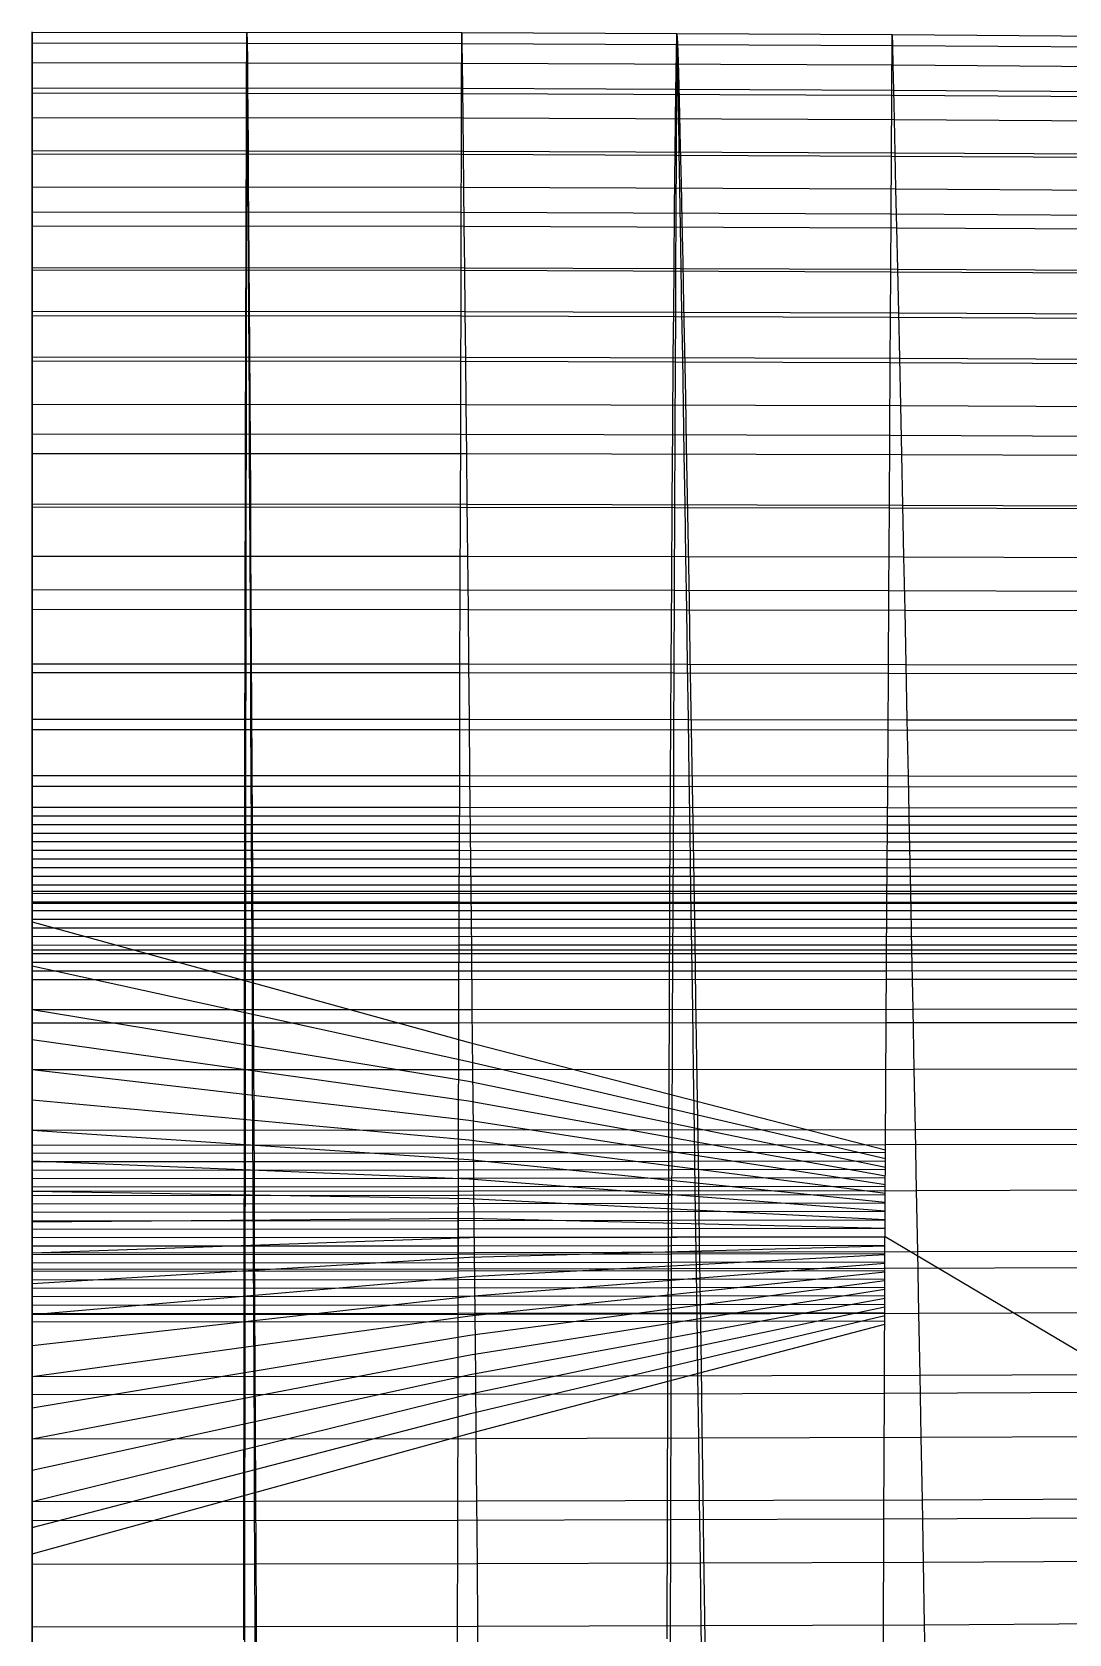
# Model space of a CAD drawing. Extents: x -530 to 530, y -2 to 255.
# Drawn here: x 0 to 61.5, y 160.3 to 255.3 of the extents above; entities that cross this region are included whole.
import ezdxf

# ---------------------------------------------------------------- set-up
doc = ezdxf.new("R2010")
doc.units = 0
doc.header["$MEASUREMENT"] = 0
doc.layers.add('default', color=7, linetype='Continuous')

msp = doc.modelspace()

# ---------------------------------------------------------------- linework, layer by layer
at = {"layer": 'default', "color": 5, "linetype": 'Continuous'}
for p, q in [((-0.01, 255.299, 2.069), (0.01, 255.299, 2.069)), ((0.01, 255.299, 2.069), (-0.01, 255.299, 2.069)), ((0.01, 255.299, 2.069), (-0.01, 255.299, 2.069)), ((-0.01, 254.656, 1.929), (0.01, 254.656, 1.929)), ((0.01, 254.656, 1.929), (-0.01, 254.656, 1.929)), ((0.01, 255.299, 2.069), (0.01, 254.656, 1.929)), ((0.01, 255.299, 2.069), (25.482, 255.267, 2.046)), ((0.01, 255.299, 2.069), (25.482, 255.267, 2.046)), ((0.01, 254.656, 1.929), (0.01, 253.489, 1.674)), ((0.01, 254.656, 1.929), (25.489, 254.624, 1.905)), ((25.482, 255.267, 2.046), (25.489, 254.624, 1.905)), ((25.482, 255.267, 2.046), (50.986, 255.152, 1.956)), ((25.482, 255.267, 2.046), (50.986, 255.152, 1.956)), ((25.489, 254.624, 1.905), (25.502, 253.458, 1.65)), ((25.489, 254.624, 1.905), (51.001, 254.51, 1.817)), ((50.986, 255.152, 1.956), (51.001, 254.51, 1.817)), ((50.986, 255.152, 1.956), (76.343, 254.973, 4.381)), ((50.986, 255.152, 1.956), (76.343, 254.973, 4.381)), ((51.001, 254.51, 1.817), (51.028, 253.347, 1.563)), ((51.001, 254.51, 1.817), (76.364, 254.334, 4.243)), ((-0.01, 253.489, 1.674), (0.01, 253.489, 1.674)), ((0.01, 253.489, 1.674), (-0.01, 253.489, 1.674)), ((0.01, 253.489, 1.674), (0.01, 251.993, 1.349)), ((0.01, 253.489, 1.674), (25.502, 253.458, 1.65)), ((25.502, 253.458, 1.65), (25.519, 251.963, 1.327)), ((25.502, 253.458, 1.65), (51.028, 253.347, 1.563)), ((51.028, 253.347, 1.563), (51.062, 251.855, 1.241)), ((51.028, 253.347, 1.563), (76.403, 253.175, 3.991)), ((-0.01, 251.993, 1.349), (0.01, 251.993, 1.349)), ((0.01, 251.993, 1.349), (-0.01, 251.993, 1.349)), ((0.01, 251.993, 1.349), (0.01, 250.241, 0.972)), ((0.01, 251.993, 1.349), (25.519, 251.963, 1.327)), ((25.519, 251.963, 1.327), (25.538, 250.213, 0.95)), ((25.519, 251.963, 1.327), (51.062, 251.855, 1.241)), ((51.062, 251.855, 1.241), (51.102, 250.109, 0.866)), ((51.062, 251.855, 1.241), (76.453, 251.688, 3.671)), ((-0.01, 250.241, 0.972), (0.01, 250.241, 0.972)), ((0.01, 250.241, 0.972), (-0.01, 250.241, 0.972)), ((0.01, 250.241, 0.972), (0.01, 248.273, 0.55)), ((0.01, 250.241, 0.972), (25.538, 250.213, 0.95)), ((25.538, 250.213, 0.95), (25.56, 248.246, 0.529)), ((25.538, 250.213, 0.95), (51.102, 250.109, 0.866)), ((51.102, 250.109, 0.866), (51.146, 248.146, 0.447)), ((51.102, 250.109, 0.866), (76.511, 249.948, 3.299)), ((-0.01, 248.273, 0.55), (0.01, 248.273, 0.55)), ((0.01, 248.273, 0.55), (-0.01, 248.273, 0.55)), ((0.01, 248.273, 0.55), (0.01, 246.123, 0.096)), ((0.01, 248.273, 0.55), (25.56, 248.246, 0.529)), ((25.56, 248.246, 0.529), (25.583, 246.098, 0.075)), ((25.56, 248.246, 0.529), (51.146, 248.146, 0.447)), ((51.146, 248.146, 0.447), (51.194, 246.003, -0.004)), ((51.146, 248.146, 0.447), (76.576, 247.993, 2.884)), ((-0.01, 246.123, 0.096), (0.01, 246.123, 0.096)), ((0.01, 246.123, 0.096), (-0.01, 246.123, 0.096)), ((0.01, 246.123, 0.096), (0.01, 243.808, -0.389)), ((0.01, 246.123, 0.096), (25.583, 246.098, 0.075)), ((25.583, 246.098, 0.075), (25.608, 243.784, -0.409)), ((25.583, 246.098, 0.075), (51.194, 246.003, -0.004)), ((51.194, 246.003, -0.004), (51.245, 243.694, -0.486)), ((51.194, 246.003, -0.004), (76.646, 245.857, 2.436)), ((-0.01, 243.808, -0.389), (0.01, 243.808, -0.389)), ((0.01, 243.808, -0.389), (-0.01, 243.808, -0.389)), ((0.01, 243.808, -0.389), (0.01, 241.349, -0.9)), ((0.01, 243.808, -0.389), (25.608, 243.784, -0.409)), ((25.608, 243.784, -0.409), (25.635, 241.328, -0.919)), ((25.608, 243.784, -0.409), (51.245, 243.694, -0.486)), ((51.245, 243.694, -0.486), (51.3, 241.243, -0.993)), ((51.245, 243.694, -0.486), (76.721, 243.557, 1.958)), ((-0.01, 241.349, -0.9), (0.01, 241.349, -0.9)), ((0.01, 241.349, -0.9), (-0.01, 241.349, -0.9)), ((0.01, 241.349, -0.9), (0.01, 238.758, -1.431)), ((0.01, 241.349, -0.9), (25.635, 241.328, -0.919)), ((25.635, 241.328, -0.919), (25.663, 238.738, -1.449)), ((25.635, 241.328, -0.919), (51.3, 241.243, -0.993)), ((51.3, 241.243, -0.993), (51.356, 238.659, -1.521)), ((51.3, 241.243, -0.993), (76.8, 241.114, 1.454)), ((-0.01, 238.758, -1.431), (0.01, 238.758, -1.431)), ((0.01, 238.758, -1.431), (-0.01, 238.758, -1.431)), ((0.01, 238.758, -1.431), (0.01, 236.052, -1.982)), ((0.01, 238.758, -1.431), (25.663, 238.738, -1.449)), ((25.663, 238.738, -1.449), (25.691, 236.034, -2)), ((25.663, 238.738, -1.449), (51.356, 238.659, -1.521)), ((51.356, 238.659, -1.521), (51.415, 235.961, -2.068)), ((51.356, 238.659, -1.521), (76.883, 238.54, 0.931)), ((-0.01, 236.052, -1.982), (0.01, 236.052, -1.982)), ((0.01, 236.052, -1.982), (-0.01, 236.052, -1.982)), ((0.01, 236.052, -1.982), (0.01, 233.236, -2.546)), ((0.01, 236.052, -1.982), (25.691, 236.034, -2)), ((25.691, 236.034, -2), (25.721, 233.22, -2.563)), ((25.691, 236.034, -2), (51.415, 235.961, -2.068)), ((51.415, 235.961, -2.068), (51.476, 233.153, -2.629)), ((51.415, 235.961, -2.068), (76.969, 235.851, 0.388)), ((-0.01, 233.236, -2.546), (0.01, 233.236, -2.546)), ((0.01, 233.236, -2.546), (-0.01, 233.236, -2.546)), ((0.01, 233.236, -2.546), (0.01, 230.323, -3.126)), ((0.01, 233.236, -2.546), (25.721, 233.22, -2.563)), ((25.721, 233.22, -2.563), (25.752, 230.309, -3.141)), ((25.721, 233.22, -2.563), (51.476, 233.153, -2.629)), ((51.476, 233.153, -2.629), (51.538, 230.249, -3.205)), ((51.476, 233.153, -2.629), (77.057, 233.054, -0.169)), ((-0.01, 230.323, -3.126), (0.01, 230.323, -3.126)), ((0.01, 230.323, -3.126), (-0.01, 230.323, -3.126)), ((0.01, 230.323, -3.126), (0.01, 227.321, -3.716)), ((0.01, 230.323, -3.126), (25.752, 230.309, -3.141)), ((25.752, 230.309, -3.141), (25.783, 227.309, -3.73)), ((25.752, 230.309, -3.141), (51.538, 230.249, -3.205)), ((51.538, 230.249, -3.205), (51.601, 227.255, -3.79)), ((51.538, 230.249, -3.205), (77.148, 230.159, -0.74)), ((-0.01, 227.321, -3.716), (0.01, 227.321, -3.716)), ((0.01, 227.321, -3.716), (-0.01, 227.321, -3.716)), ((0.01, 227.321, -3.716), (0.01, 224.237, -4.313)), ((0.01, 227.321, -3.716), (25.783, 227.309, -3.73)), ((25.783, 227.309, -3.73), (25.814, 224.227, -4.327)), ((25.783, 227.309, -3.73), (51.601, 227.255, -3.79)), ((51.601, 227.255, -3.79), (51.666, 224.18, -4.384)), ((51.601, 227.255, -3.79), (77.241, 227.177, -1.321)), ((-0.01, 224.237, -4.313), (0.01, 224.237, -4.313)), ((0.01, 224.237, -4.313), (-0.01, 224.237, -4.313)), ((0.01, 224.237, -4.313), (0.01, 221.079, -4.921)), ((0.01, 224.237, -4.313), (25.814, 224.227, -4.327)), ((25.814, 224.227, -4.327), (25.847, 221.071, -4.933)), ((25.814, 224.227, -4.327), (51.666, 224.18, -4.384)), ((51.666, 224.18, -4.384), (51.732, 221.031, -4.987)), ((51.666, 224.18, -4.384), (77.335, 224.113, -1.91)), ((-0.01, 221.079, -4.921), (0.01, 221.079, -4.921)), ((0.01, 221.079, -4.921), (-0.01, 221.079, -4.921)), ((0.01, 221.079, -4.921), (0.01, 217.852, -5.531)), ((0.01, 221.079, -4.921), (25.847, 221.071, -4.933)), ((25.847, 221.071, -4.933), (25.879, 217.846, -5.543)), ((25.847, 221.071, -4.933), (51.732, 221.031, -4.987)), ((51.732, 221.031, -4.987), (51.799, 217.814, -5.593)), ((51.732, 221.031, -4.987), (77.431, 220.975, -2.508)), ((-0.01, 217.852, -5.531), (0.01, 217.852, -5.531)), ((0.01, 217.852, -5.531), (-0.01, 217.852, -5.531)), ((0.01, 217.852, -5.531), (0.01, 214.561, -6.149)), ((0.01, 217.852, -5.531), (25.879, 217.846, -5.543)), ((25.879, 217.846, -5.543), (25.912, 214.558, -6.159)), ((25.879, 217.846, -5.543), (51.799, 217.814, -5.593)), ((51.799, 217.814, -5.593), (51.866, 214.532, -6.207)), ((51.799, 217.814, -5.593), (77.528, 217.769, -3.11)), ((-0.01, 214.561, -6.149), (0.01, 214.561, -6.149)), ((0.01, 214.561, -6.149), (-0.01, 214.561, -6.149)), ((0.01, 214.561, -6.149), (0.01, 211.216, -6.769)), ((0.01, 214.561, -6.149), (25.912, 214.558, -6.159)), ((25.912, 214.558, -6.159), (25.945, 211.216, -6.779)), ((25.912, 214.558, -6.159), (51.866, 214.532, -6.207)), ((51.866, 214.532, -6.207), (51.934, 211.198, -6.823)), ((51.866, 214.532, -6.207), (77.627, 214.5, -3.719)), ((-0.01, 211.216, -6.769), (0.01, 211.216, -6.769)), ((0.01, 211.216, -6.769), (-0.01, 211.216, -6.769)), ((0.01, 211.216, -6.769), (0.01, 207.816, -7.389)), ((0.01, 211.216, -6.769), (25.945, 211.216, -6.779)), ((25.945, 211.216, -6.779), (25.979, 207.818, -7.398)), ((25.945, 211.216, -6.779), (51.934, 211.198, -6.823)), ((51.934, 211.198, -6.823), (52.003, 207.807, -7.439)), ((51.934, 211.198, -6.823), (77.726, 211.177, -4.33)), ((-0.01, 207.816, -7.389), (0.01, 207.816, -7.389)), ((0.01, 207.816, -7.389), (-0.01, 207.816, -7.389)), ((0.01, 207.816, -7.389), (25.979, 207.818, -7.398)), ((0.01, 207.816, -7.389), (0.01, 204.369, -8.012)), ((25.979, 207.818, -7.398), (26.013, 204.374, -8.02)), ((25.979, 207.818, -7.398), (52.003, 207.807, -7.439)), ((52.003, 207.807, -7.439), (52.072, 204.37, -8.058)), ((52.003, 207.807, -7.439), (77.826, 207.798, -4.941)), ((-0.01, 204.369, -8.012), (0.01, 204.369, -8.012)), ((0.01, 204.369, -8.012), (-0.01, 204.369, -8.012)), ((0.01, 204.369, -8.012), (26.013, 204.374, -8.02)), ((0.01, 204.369, -8.012), (0.01, 200.882, -8.638)), ((26.013, 204.374, -8.02), (26.046, 200.889, -8.645)), ((26.013, 204.374, -8.02), (52.072, 204.37, -8.058)), ((52.072, 204.37, -8.058), (77.927, 204.374, -5.555)), ((52.072, 204.37, -8.058), (52.141, 200.893, -8.679)), ((-0.01, 200.882, -8.638), (0.01, 200.882, -8.638)), ((0.01, 200.882, -8.638), (-0.01, 200.882, -8.638)), ((0.01, 200.882, -8.638), (26.046, 200.889, -8.645)), ((0.01, 200.882, -8.638), (0.01, 197.354, -9.258)), ((26.046, 200.889, -8.645), (52.141, 200.893, -8.679)), ((26.046, 200.889, -8.645), (26.08, 197.363, -9.264)), ((52.141, 200.893, -8.679), (78.028, 200.909, -6.171)), ((52.141, 200.893, -8.679), (52.21, 197.375, -9.296)), ((-0.01, 197.354, -9.258), (0.01, 197.354, -9.258)), ((0.01, 197.354, -9.258), (-0.01, 197.354, -9.258)), ((0.01, 197.354, -9.258), (26.08, 197.363, -9.264)), ((0.01, 197.354, -9.258), (0.01, 193.79, -9.879)), ((26.08, 197.363, -9.264), (52.21, 197.375, -9.296)), ((26.08, 197.363, -9.264), (26.114, 193.802, -9.883)), ((52.21, 197.375, -9.296), (78.129, 197.404, -6.783)), ((52.21, 197.375, -9.296), (52.279, 193.822, -9.912)), ((-0.01, 193.79, -9.879), (0.01, 193.79, -9.879)), ((0.01, 193.79, -9.879), (-0.01, 193.79, -9.879)), ((0.01, 193.79, -9.879), (26.114, 193.802, -9.883)), ((0.01, 193.79, -9.879), (0.01, 190.198, -10.496)), ((26.114, 193.802, -9.883), (52.279, 193.822, -9.912)), ((26.114, 193.802, -9.883), (26.148, 190.212, -10.5)), ((52.279, 193.822, -9.912), (78.23, 193.863, -7.394)), ((52.279, 193.822, -9.912), (52.349, 190.24, -10.525)), ((-0.01, 190.198, -10.496), (0.01, 190.198, -10.496)), ((0.01, 190.198, -10.496), (-0.01, 190.198, -10.496)), ((0.01, 190.198, -10.496), (26.148, 190.212, -10.5)), ((0.01, 190.198, -10.496), (0.01, 186.578, -11.112)), ((26.148, 190.212, -10.5), (52.349, 190.24, -10.525)), ((26.148, 190.212, -10.5), (26.182, 186.594, -11.114)), ((52.349, 190.24, -10.525), (78.331, 190.294, -8.003)), ((52.349, 190.24, -10.525), (52.418, 186.63, -11.136)), ((-0.01, 186.578, -11.112), (0.01, 186.578, -11.112)), ((0.01, 186.578, -11.112), (-0.01, 186.578, -11.112)), ((0.01, 186.578, -11.112), (26.182, 186.594, -11.114)), ((0.01, 186.578, -11.112), (0.01, 182.934, -11.722)), ((26.182, 186.594, -11.114), (52.418, 186.63, -11.136)), ((26.182, 186.594, -11.114), (26.216, 182.954, -11.724)), ((52.418, 186.63, -11.136), (78.432, 186.698, -8.609)), ((52.418, 186.63, -11.136), (52.487, 182.998, -11.742)), ((-0.01, 182.934, -11.722), (0.01, 182.934, -11.722)), ((0.01, 182.934, -11.722), (-0.01, 182.934, -11.722)), ((0.01, 182.934, -11.722), (26.216, 182.954, -11.724)), ((0.01, 182.934, -11.722), (0.01, 179.271, -12.327)), ((26.216, 182.954, -11.724), (52.487, 182.998, -11.742)), ((26.216, 182.954, -11.724), (26.249, 179.293, -12.328)), ((52.487, 182.998, -11.742), (78.533, 183.078, -9.21)), ((52.487, 182.998, -11.742), (52.556, 179.345, -12.343)), ((-0.01, 179.271, -12.327), (0.01, 179.271, -12.327)), ((0.01, 179.271, -12.327), (-0.01, 179.271, -12.327)), ((0.01, 179.271, -12.327), (26.249, 179.293, -12.328)), ((0.01, 179.271, -12.327), (0.01, 175.589, -12.927)), ((26.249, 179.293, -12.328), (52.556, 179.345, -12.343)), ((26.249, 179.293, -12.328), (26.283, 175.614, -12.927)), ((52.556, 179.345, -12.343), (78.634, 179.438, -9.806)), ((52.556, 179.345, -12.343), (52.625, 175.674, -12.939)), ((52.625, 175.674, -12.939), (78.734, 175.781, -10.397)), ((-0.01, 175.589, -12.927), (0.01, 175.589, -12.927)), ((0.01, 175.589, -12.927), (-0.01, 175.589, -12.927)), ((0.01, 175.589, -12.927), (26.283, 175.614, -12.927)), ((0.01, 175.589, -12.927), (0.01, 171.895, -13.519)), ((26.283, 175.614, -12.927), (52.625, 175.674, -12.939)), ((26.283, 175.614, -12.927), (26.316, 171.923, -13.518)), ((52.625, 175.674, -12.939), (52.693, 171.991, -13.527)), ((-0.01, 171.895, -13.519), (0.01, 171.895, -13.519)), ((0.01, 171.895, -13.519), (-0.01, 171.895, -13.519)), ((0.01, 171.895, -13.519), (26.316, 171.923, -13.518)), ((0.01, 171.895, -13.519), (0.01, 168.188, -14.106)), ((26.316, 171.923, -13.518), (52.693, 171.991, -13.527)), ((26.316, 171.923, -13.518), (26.349, 168.218, -14.104)), ((52.693, 171.991, -13.527), (78.833, 172.11, -10.981)), ((52.693, 171.991, -13.527), (52.76, 168.295, -14.11)), ((-0.01, 168.188, -14.106), (0.01, 168.188, -14.106)), ((0.01, 168.188, -14.106), (-0.01, 168.188, -14.106)), ((0.01, 168.188, -14.106), (26.349, 168.218, -14.104)), ((0.01, 168.188, -14.106), (0.01, 164.476, -14.683)), ((26.349, 168.218, -14.104), (52.76, 168.295, -14.11)), ((26.349, 168.218, -14.104), (26.382, 164.509, -14.68)), ((52.76, 168.295, -14.11), (78.932, 168.427, -11.559)), ((52.76, 168.295, -14.11), (52.827, 164.593, -14.683)), ((-0.01, 164.476, -14.683), (0.01, 164.476, -14.683)), ((0.01, 164.476, -14.683), (-0.01, 164.476, -14.683)), ((0.01, 164.476, -14.683), (26.382, 164.509, -14.68)), ((0.01, 164.476, -14.683), (0.01, 160.757, -15.253)), ((26.382, 164.509, -14.68), (52.827, 164.593, -14.683)), ((26.382, 164.509, -14.68), (26.415, 160.792, -15.248)), ((52.827, 164.593, -14.683), (79.029, 164.739, -12.128)), ((52.827, 164.593, -14.683), (52.894, 160.884, -15.249)), ((-0.01, 160.757, -15.253), (0.01, 160.757, -15.253)), ((0.01, 160.757, -15.253), (-0.01, 160.757, -15.253)), ((0.01, 160.757, -15.253), (26.415, 160.792, -15.248)), ((0.01, 160.757, -15.253), (0.01, 157.034, -15.814)), ((26.415, 160.792, -15.248), (52.894, 160.884, -15.249)), ((26.415, 160.792, -15.248), (26.447, 157.072, -15.809)), ((52.894, 160.884, -15.249), (79.126, 161.044, -12.688)), ((52.894, 160.884, -15.249), (52.96, 157.173, -15.807))]:
    msp.add_line(p, q, dxfattribs=at)
at = {"layer": 'default', "color": 3, "linetype": 'Continuous'}
for p, q in [((0.01, 251.688, 2.63), (0.01, 255.299, 2.069)), ((25.471, 251.658, 2.605), (25.482, 255.267, 2.046)), ((50.965, 251.551, 2.514), (50.986, 255.152, 1.956)), ((-0.01, 251.688, 2.63), (0.01, 251.688, 2.63)), ((0.01, 251.688, 2.63), (-0.01, 251.688, 2.63)), ((0.01, 248.076, 3.19), (0.01, 251.688, 2.63)), ((0.01, 251.688, 2.63), (25.471, 251.658, 2.605)), ((25.461, 248.05, 3.165), (25.471, 251.658, 2.605)), ((25.471, 251.658, 2.605), (50.965, 251.551, 2.514)), ((50.944, 247.95, 3.072), (50.965, 251.551, 2.514)), ((50.965, 251.551, 2.514), (76.312, 251.384, 4.936)), ((-0.01, 248.076, 3.19), (0.01, 248.076, 3.19)), ((0.01, 248.076, 3.19), (-0.01, 248.076, 3.19)), ((0.01, 244.636, 3.724), (0.01, 248.076, 3.19)), ((0.01, 248.076, 3.19), (25.461, 248.05, 3.165)), ((25.451, 244.612, 3.698), (25.461, 248.05, 3.165)), ((25.461, 248.05, 3.165), (50.944, 247.95, 3.072)), ((50.924, 244.519, 3.603), (50.944, 247.95, 3.072)), ((50.944, 247.95, 3.072), (76.281, 247.796, 5.49)), ((-0.01, 244.636, 3.724), (0.01, 244.636, 3.724)), ((0.01, 244.636, 3.724), (-0.01, 244.636, 3.724)), ((0.01, 241.196, 4.257), (0.01, 244.636, 3.724)), ((0.01, 244.636, 3.724), (25.451, 244.612, 3.698)), ((25.441, 241.174, 4.231), (25.451, 244.612, 3.698)), ((25.451, 244.612, 3.698), (50.924, 244.519, 3.603)), ((50.904, 241.089, 4.134), (50.924, 244.519, 3.603)), ((50.924, 244.519, 3.603), (76.252, 244.377, 6.018)), ((-0.01, 241.196, 4.257), (0.01, 241.196, 4.257)), ((0.01, 241.196, 4.257), (-0.01, 241.196, 4.257)), ((0.01, 238.498, 4.677), (0.01, 241.196, 4.257)), ((0.01, 241.196, 4.257), (25.441, 241.174, 4.231)), ((25.433, 238.477, 4.65), (25.441, 241.174, 4.231)), ((25.441, 241.174, 4.231), (50.904, 241.089, 4.134)), ((50.888, 238.398, 4.552), (50.904, 241.089, 4.134)), ((50.904, 241.089, 4.134), (76.222, 240.959, 6.546)), ((-0.01, 238.498, 4.677), (0.01, 238.498, 4.677)), ((0.01, 238.498, 4.677), (-0.01, 238.498, 4.677)), ((0.01, 235.799, 5.097), (0.01, 238.498, 4.677)), ((0.01, 238.498, 4.677), (25.433, 238.477, 4.65)), ((25.426, 235.781, 5.07), (25.433, 238.477, 4.65)), ((25.433, 238.477, 4.65), (50.888, 238.398, 4.552)), ((50.873, 235.707, 4.97), (50.888, 238.398, 4.552)), ((50.888, 238.398, 4.552), (76.199, 238.277, 6.962)), ((-0.01, 235.799, 5.097), (0.01, 235.799, 5.097)), ((0.01, 235.799, 5.097), (-0.01, 235.799, 5.097)), ((0.01, 231.477, 5.767), (0.01, 235.799, 5.097)), ((0.01, 235.799, 5.097), (25.426, 235.781, 5.07)), ((25.413, 231.461, 5.739), (25.426, 235.781, 5.07)), ((25.426, 235.781, 5.07), (50.873, 235.707, 4.97)), ((50.847, 231.397, 5.637), (50.873, 235.707, 4.97)), ((50.873, 235.707, 4.97), (76.176, 235.595, 7.377)), ((-0.01, 231.477, 5.767), (0.01, 231.477, 5.767)), ((0.01, 231.477, 5.767), (-0.01, 231.477, 5.767)), ((0.01, 227.155, 6.438), (0.01, 231.477, 5.767)), ((0.01, 231.477, 5.767), (25.413, 231.461, 5.739)), ((25.401, 227.142, 6.409), (25.413, 231.461, 5.739)), ((25.413, 231.461, 5.739), (50.847, 231.397, 5.637)), ((50.822, 227.087, 6.304), (50.847, 231.397, 5.637)), ((50.847, 231.397, 5.637), (76.139, 231.3, 8.04)), ((-0.01, 227.155, 6.438), (0.01, 227.155, 6.438)), ((0.01, 227.155, 6.438), (-0.01, 227.155, 6.438)), ((0.01, 222.243, 7.2), (0.01, 227.155, 6.438)), ((0.01, 227.155, 6.438), (25.401, 227.142, 6.409)), ((25.387, 222.234, 7.17), (25.401, 227.142, 6.409)), ((25.401, 227.142, 6.409), (50.822, 227.087, 6.304)), ((50.794, 222.188, 7.062), (50.822, 227.087, 6.304)), ((50.822, 227.087, 6.304), (76.102, 227.005, 8.704)), ((-0.01, 222.243, 7.2), (0.01, 222.243, 7.2)), ((0.01, 222.243, 7.2), (-0.01, 222.243, 7.2)), ((0.01, 217.331, 7.962), (0.01, 222.243, 7.2)), ((0.01, 222.243, 7.2), (25.387, 222.234, 7.17)), ((25.372, 217.325, 7.931), (25.387, 222.234, 7.17)), ((25.387, 222.234, 7.17), (50.794, 222.188, 7.062)), ((50.765, 217.29, 7.821), (50.794, 222.188, 7.062)), ((50.794, 222.188, 7.062), (76.06, 222.124, 9.458)), ((-0.01, 217.331, 7.962), (0.01, 217.331, 7.962)), ((0.01, 217.331, 7.962), (-0.01, 217.331, 7.962)), ((0.01, 213.962, 8.485), (0.01, 217.331, 7.962)), ((0.01, 217.331, 7.962), (25.372, 217.325, 7.931)), ((25.363, 213.959, 8.454), (25.372, 217.325, 7.931)), ((25.372, 217.325, 7.931), (50.765, 217.29, 7.821)), ((50.745, 213.931, 8.342), (50.765, 217.29, 7.821)), ((50.765, 217.29, 7.821), (76.018, 217.243, 10.212)), ((-0.01, 213.962, 8.485), (0.01, 213.962, 8.485)), ((0.01, 213.962, 8.485), (-0.01, 213.962, 8.485)), ((0.01, 210.593, 9.008), (0.01, 213.962, 8.485)), ((0.01, 213.962, 8.485), (25.363, 213.959, 8.454)), ((25.353, 210.592, 8.977), (25.363, 213.959, 8.454)), ((25.363, 213.959, 8.454), (50.745, 213.931, 8.342)), ((50.726, 210.572, 8.863), (50.745, 213.931, 8.342)), ((50.745, 213.931, 8.342), (75.989, 213.895, 10.73)), ((-0.01, 210.593, 9.008), (0.01, 210.593, 9.008)), ((0.01, 210.593, 9.008), (-0.01, 210.593, 9.008)), ((0.01, 203.662, 10.116), (0.01, 210.593, 9.008)), ((0.01, 210.593, 9.008), (25.353, 210.592, 8.977)), ((25.332, 203.666, 10.083), (25.353, 210.592, 8.977)), ((25.353, 210.592, 8.977), (50.726, 210.572, 8.863)), ((50.683, 203.66, 9.966), (50.726, 210.572, 8.863)), ((50.726, 210.572, 8.863), (75.96, 210.548, 11.248)), ((-0.01, 203.662, 10.116), (0.01, 203.662, 10.116)), ((0.01, 203.662, 10.116), (-0.01, 203.662, 10.116)), ((0.01, 203.662, 10.116), (25.332, 203.666, 10.083)), ((0.01, 196.557, 11.222), (0.01, 203.662, 10.116)), ((25.311, 196.566, 11.188), (25.332, 203.666, 10.083)), ((25.332, 203.666, 10.083), (50.683, 203.66, 9.966)), ((50.641, 196.575, 11.066), (50.683, 203.66, 9.966)), ((50.683, 203.66, 9.966), (75.897, 203.66, 12.344)), ((50.641, 196.575, 11.066), (75.836, 196.599, 13.438)), ((-0.01, 196.557, 11.222), (0.01, 196.557, 11.222)), ((0.01, 196.557, 11.222), (-0.01, 196.557, 11.222)), ((0.01, 196.557, 11.222), (25.311, 196.566, 11.188)), ((0.01, 189.314, 12.315), (0.01, 196.557, 11.222)), ((25.292, 189.328, 12.279), (25.311, 196.566, 11.188)), ((25.311, 196.566, 11.188), (50.641, 196.575, 11.066)), ((50.601, 189.352, 12.153), (50.641, 196.575, 11.066)), ((-0.01, 189.314, 12.315), (0.01, 189.314, 12.315)), ((0.01, 189.314, 12.315), (-0.01, 189.314, 12.315)), ((0.01, 189.314, 12.315), (25.292, 189.328, 12.279)), ((0.01, 181.964, 13.387), (0.01, 189.314, 12.315)), ((25.273, 181.983, 13.35), (25.292, 189.328, 12.279)), ((25.292, 189.328, 12.279), (50.601, 189.352, 12.153)), ((50.564, 182.023, 13.221), (50.601, 189.352, 12.153)), ((50.601, 189.352, 12.153), (75.777, 189.402, 14.519)), ((-0.01, 181.964, 13.387), (0.01, 181.964, 13.387)), ((0.01, 181.964, 13.387), (-0.01, 181.964, 13.387)), ((0.01, 181.964, 13.387), (25.273, 181.983, 13.35)), ((0.01, 174.535, 14.436), (0.01, 181.964, 13.387)), ((25.255, 174.558, 14.398), (25.273, 181.983, 13.35)), ((25.273, 181.983, 13.35), (50.564, 182.023, 13.221)), ((50.528, 174.615, 14.265), (50.564, 182.023, 13.221)), ((50.564, 182.023, 13.221), (75.722, 182.098, 15.58)), ((-0.01, 174.535, 14.436), (0.01, 174.535, 14.436)), ((0.01, 174.535, 14.436), (-0.01, 174.535, 14.436)), ((0.01, 174.535, 14.436), (25.255, 174.558, 14.398)), ((0.01, 167.052, 15.452), (0.01, 174.535, 14.436)), ((25.239, 167.081, 15.413), (25.255, 174.558, 14.398)), ((25.255, 174.558, 14.398), (50.528, 174.615, 14.265)), ((50.496, 167.153, 15.277), (50.528, 174.615, 14.265)), ((50.528, 174.615, 14.265), (75.67, 174.715, 16.619)), ((25.239, 167.081, 15.413), (50.496, 167.153, 15.277)), ((50.467, 159.663, 16.248), (50.496, 167.153, 15.277)), ((50.496, 167.153, 15.277), (75.622, 167.279, 17.625)), ((-0.01, 167.052, 15.452), (0.01, 167.052, 15.452)), ((0.01, 167.052, 15.452), (-0.01, 167.052, 15.452)), ((0.01, 167.052, 15.452), (25.239, 167.081, 15.413)), ((0.01, 159.541, 16.427), (0.01, 167.052, 15.452)), ((25.225, 159.575, 16.387), (25.239, 167.081, 15.413))]:
    msp.add_line(p, q, dxfattribs=at)
at = {"layer": 'default', "color": 4, "linetype": 'Continuous'}
for p, q in [((12.722, 251.823, 3.584), (12.746, 255.283, 2.057)), ((12.746, 255.283, 2.057), (12.757, 254.726, 1.525)), ((12.757, 254.726, 1.525), (12.768, 253.617, 1.004)), ((38.162, 251.754, 3.525), (38.234, 255.209, 2.001)), ((38.234, 255.209, 2.001), (38.267, 254.653, 1.469)), ((38.267, 254.653, 1.469), (38.302, 253.546, 0.948)), ((12.768, 253.617, 1.004), (12.781, 252.17, 0.451)), ((38.302, 253.546, 0.948), (38.34, 252.102, 0.396)), ((12.71, 248.276, 4.547), (12.722, 251.823, 3.584)), ((12.781, 252.17, 0.451), (12.795, 250.464, -0.139)), ((38.123, 248.212, 4.487), (38.162, 251.754, 3.525)), ((38.34, 252.102, 0.396), (38.382, 250.398, -0.193)), ((12.795, 250.464, -0.139), (12.809, 248.536, -0.759)), ((38.382, 250.398, -0.193), (38.427, 248.473, -0.812)), ((12.699, 244.882, 5.373), (12.71, 248.276, 4.547)), ((12.809, 248.536, -0.759), (12.825, 246.424, -1.402)), ((38.091, 244.823, 5.311), (38.123, 248.212, 4.487)), ((38.427, 248.473, -0.812), (38.473, 246.365, -1.454)), ((12.825, 246.424, -1.402), (12.841, 244.143, -2.062)), ((38.473, 246.365, -1.454), (38.521, 244.087, -2.112)), ((12.689, 241.483, 6.16), (12.699, 244.882, 5.373)), ((12.841, 244.143, -2.062), (12.857, 241.717, -2.746)), ((38.061, 241.429, 6.097), (38.091, 244.823, 5.311)), ((38.521, 244.087, -2.112), (38.572, 241.665, -2.795)), ((12.682, 238.812, 6.752), (12.689, 241.483, 6.16)), ((12.857, 241.717, -2.746), (12.874, 239.156, -3.438)), ((38.039, 238.762, 6.688), (38.061, 241.429, 6.097)), ((38.572, 241.665, -2.795), (38.623, 239.108, -3.486)), ((12.675, 236.14, 7.338), (12.682, 238.812, 6.752)), ((12.874, 239.156, -3.438), (12.892, 236.48, -4.153)), ((38.018, 236.094, 7.272), (38.039, 238.762, 6.688)), ((38.623, 239.108, -3.486), (38.677, 236.436, -4.199)), ((12.892, 236.48, -4.153), (12.909, 233.69, -4.868)), ((12.664, 231.855, 8.244), (12.675, 236.14, 7.338)), ((37.985, 231.815, 8.177), (38.018, 236.094, 7.272)), ((38.677, 236.436, -4.199), (38.73, 233.65, -4.912)), ((12.909, 233.69, -4.868), (12.928, 230.804, -5.603)), ((38.73, 233.65, -4.912), (38.785, 230.769, -5.645)), ((12.654, 227.566, 9.117), (12.664, 231.855, 8.244)), ((37.955, 227.532, 9.048), (37.985, 231.815, 8.177)), ((12.928, 230.804, -5.603), (12.946, 227.824, -6.336)), ((38.785, 230.769, -5.645), (38.841, 227.793, -6.377)), ((12.643, 222.689, 10.092), (12.654, 227.566, 9.117)), ((12.946, 227.824, -6.336), (12.963, 224.754, -7.024)), ((37.921, 222.662, 10.021), (37.955, 227.532, 9.048)), ((38.841, 227.793, -6.377), (38.894, 224.727, -7.063)), ((12.963, 224.754, -7.024), (12.982, 221.609, -7.73)), ((38.894, 224.727, -7.063), (38.95, 221.588, -7.767)), ((12.633, 217.805, 11.021), (12.643, 222.689, 10.092)), ((37.89, 217.785, 10.948), (37.921, 222.662, 10.021)), ((12.982, 221.609, -7.73), (12.999, 218.394, -8.429)), ((38.95, 221.588, -7.767), (39.003, 218.377, -8.464)), ((12.626, 214.451, 11.627), (12.633, 217.805, 11.021)), ((12.999, 218.394, -8.429), (13.018, 215.117, -9.143)), ((37.87, 214.435, 11.553), (37.89, 217.785, 10.948)), ((39.003, 218.377, -8.464), (39.06, 215.105, -9.177)), ((13.018, 215.117, -9.143), (13.037, 211.784, -9.86)), ((39.06, 215.105, -9.177), (39.116, 211.777, -9.892)), ((12.617, 211.106, 12.23), (12.626, 214.451, 11.627)), ((37.848, 211.095, 12.154), (37.87, 214.435, 11.553)), ((13.037, 211.784, -9.86), (13.054, 208.393, -10.567)), ((39.116, 211.777, -9.892), (39.172, 208.391, -10.597)), ((12.612, 204.192, 13.447), (12.617, 211.106, 12.23)), ((37.818, 204.19, 13.369), (37.848, 211.095, 12.154)), ((0.01, 209.345, 9.208), (25.349, 209.345, 9.176)), ((50.718, 209.327, 9.061), (75.949, 209.307, 11.445)), ((0.01, 208.834, 9.289), (25.348, 208.834, 9.257)), ((0.01, 208.324, 9.369), (25.346, 208.324, 9.337)), ((13.054, 208.393, -10.567), (13.073, 204.96, -11.284)), ((39.172, 208.391, -10.597), (39.228, 204.963, -11.313)), ((50.712, 208.309, 9.222), (75.939, 208.292, 11.605)), ((50.715, 208.818, 9.142), (75.944, 208.8, 11.525)), ((0.01, 207.813, 9.45), (25.345, 207.814, 9.418)), ((0.01, 207.303, 9.531), (25.343, 207.304, 9.498)), ((50.706, 207.29, 9.383), (75.93, 207.277, 11.764)), ((50.709, 207.799, 9.302), (75.935, 207.785, 11.684)), ((0.01, 206.792, 9.611), (25.342, 206.793, 9.579)), ((0.01, 206.281, 9.692), (25.34, 206.283, 9.659)), ((50.699, 206.272, 9.543), (75.921, 206.263, 11.924)), ((50.702, 206.781, 9.463), (75.926, 206.77, 11.844)), ((0.01, 205.771, 9.773), (25.339, 205.773, 9.74)), ((0.01, 205.26, 9.853), (25.337, 205.263, 9.82)), ((50.693, 205.254, 9.704), (75.912, 205.248, 12.083)), ((50.696, 205.763, 9.623), (75.917, 205.755, 12.004)), ((0.01, 204.75, 9.934), (25.335, 204.752, 9.901)), ((0.01, 204.239, 10.015), (25.334, 204.242, 9.982)), ((12.601, 197.085, 14.622), (12.612, 204.192, 13.447)), ((13.073, 204.96, -11.284), (13.093, 201.481, -11.994)), ((37.783, 197.094, 14.542), (37.818, 204.19, 13.369)), ((39.228, 204.963, -11.313), (39.286, 201.489, -12.02)), ((50.687, 204.235, 9.864), (75.903, 204.233, 12.243)), ((50.69, 204.744, 9.784), (75.908, 204.74, 12.163)), ((0.01, 203.729, 10.095), (25.332, 203.732, 10.062)), ((50.684, 203.726, 9.944), (75.899, 203.725, 12.323)), ((0.01, 203.218, 10.176), (25.331, 203.222, 10.143)), ((0.01, 202.707, 10.256), (25.329, 202.711, 10.223)), ((0.01, 202.543, -8.34), (25.862, 195.422, -3.313)), ((50.678, 202.708, 10.105), (75.89, 202.711, 12.482)), ((50.681, 203.217, 10.025), (75.894, 203.218, 12.403)), ((0.01, 202.197, 10.337), (25.328, 202.201, 10.304)), ((0.01, 201.686, 10.418), (25.326, 201.691, 10.384)), ((13.093, 201.481, -11.994), (13.11, 197.954, -12.667)), ((39.286, 201.489, -12.02), (39.34, 197.967, -12.691)), ((50.672, 201.689, 10.266), (75.881, 201.696, 12.642)), ((50.675, 202.199, 10.185), (75.885, 202.203, 12.562)), ((0.01, 201.176, 10.498), (25.325, 201.181, 10.465)), ((0.01, 200.665, 10.579), (25.323, 200.67, 10.546)), ((50.665, 200.671, 10.426), (75.871, 200.681, 12.802)), ((50.669, 201.18, 10.346), (75.876, 201.188, 12.722)), ((0.01, 200.154, 10.66), (25.322, 200.16, 10.626)), ((0.01, 199.948, -8.799), (25.868, 194.263, -3.398)), ((0.01, 199.644, 10.74), (25.32, 199.65, 10.707)), ((50.659, 199.653, 10.587), (75.862, 199.666, 12.961)), ((50.662, 200.162, 10.506), (75.867, 200.174, 12.882)), ((0.01, 199.133, 10.821), (25.319, 199.14, 10.787)), ((50.656, 199.144, 10.667), (75.858, 199.159, 13.041)), ((13.11, 197.954, -12.667), (13.128, 194.392, -13.329)), ((39.34, 197.967, -12.691), (39.394, 194.411, -13.351)), ((0.01, 197.354, -9.258), (25.875, 193.104, -3.483)), ((12.592, 189.83, 15.731), (12.601, 197.085, 14.622)), ((37.753, 189.849, 15.648), (37.783, 197.094, 14.542)), ((0.01, 195.572, -9.568), (25.881, 191.945, -3.568)), ((0.01, 193.79, -9.879), (25.888, 190.787, -3.653)), ((13.128, 194.392, -13.329), (13.145, 190.802, -13.989)), ((39.394, 194.411, -13.351), (39.448, 190.825, -14.009)), ((0.01, 191.994, -10.188), (25.895, 189.628, -3.738)), ((0.01, 190.198, -10.496), (25.901, 188.469, -3.823)), ((13.145, 190.802, -13.989), (13.163, 187.18, -14.636)), ((39.448, 190.825, -14.009), (39.502, 187.209, -14.654)), ((12.582, 182.467, 16.804), (12.592, 189.83, 15.731)), ((37.725, 182.496, 16.718), (37.753, 189.849, 15.648)), ((0.01, 188.388, -10.804), (25.908, 187.31, -3.908)), ((13.163, 187.18, -14.636), (13.181, 183.537, -15.288)), ((39.502, 187.209, -14.654), (39.556, 183.571, -15.304)), ((0.01, 186.578, -11.112), (25.915, 186.151, -3.993)), ((0.01, 184.756, -11.417), (25.921, 184.992, -4.078)), ((0.01, 182.934, -11.722), (25.928, 183.833, -4.163)), ((13.181, 183.537, -15.288), (13.198, 179.874, -15.935)), ((39.556, 183.571, -15.304), (39.609, 179.913, -15.95)), ((0.01, 181.103, -12.024), (25.935, 182.675, -4.248)), ((12.574, 175.023, 17.854), (12.582, 182.467, 16.804)), ((37.699, 175.062, 17.766), (37.725, 182.496, 16.718)), ((0.01, 179.271, -12.327), (25.941, 181.516, -4.333)), ((0.01, 177.43, -12.627), (25.948, 180.357, -4.418)), ((13.198, 179.874, -15.935), (13.216, 176.188, -16.551)), ((39.609, 179.913, -15.95), (39.662, 176.232, -16.563)), ((0.01, 175.589, -12.927), (25.955, 179.198, -4.503)), ((0.01, 173.742, -13.223), (25.961, 178.039, -4.588)), ((0.01, 171.895, -13.519), (25.968, 176.88, -4.673)), ((0.01, 170.042, -13.813), (25.975, 175.722, -4.758)), ((13.216, 176.188, -16.551), (13.232, 172.487, -17.146)), ((39.662, 176.232, -16.563), (39.712, 172.537, -17.157)), ((12.567, 167.523, 18.871), (12.574, 175.023, 17.854)), ((37.676, 167.573, 18.78), (37.699, 175.062, 17.766)), ((0.01, 168.188, -14.106), (25.981, 174.563, -4.843)), ((0.01, 166.638, -14.347), (25.988, 173.404, -4.928)), ((0.01, 165.087, -14.588), (25.994, 172.245, -5.013)), ((13.232, 172.487, -17.146), (13.249, 168.773, -17.736)), ((39.712, 172.537, -17.157), (39.763, 168.829, -17.745)), ((13.249, 168.773, -17.736), (13.265, 165.053, -18.316)), ((39.763, 168.829, -17.745), (39.813, 165.114, -18.323)), ((12.56, 159.995, 19.847), (12.567, 167.523, 18.871)), ((37.654, 160.055, 19.755), (37.676, 167.573, 18.78)), ((13.265, 165.053, -18.316), (13.282, 161.327, -18.888)), ((39.813, 165.114, -18.323), (39.863, 161.393, -18.893)), ((13.282, 161.327, -18.888), (13.298, 157.598, -19.453)), ((39.863, 161.393, -18.893), (39.912, 157.669, -19.456))]:
    msp.add_line(p, q, dxfattribs=at)
at = {"layer": 'default', "color": 7, "linetype": 'Continuous'}
for p, q in [((12.741, 251.673, 2.618), (12.746, 255.283, 2.057)), ((12.746, 255.283, 2.057), (12.75, 254.64, 1.917)), ((12.75, 254.64, 1.917), (12.756, 253.474, 1.662)), ((38.218, 251.605, 2.56), (38.234, 255.209, 2.001)), ((38.234, 255.209, 2.001), (38.245, 254.567, 1.861)), ((38.245, 254.567, 1.861), (38.265, 253.403, 1.607)), ((12.756, 253.474, 1.662), (12.765, 251.978, 1.338)), ((38.265, 253.403, 1.607), (38.29, 251.909, 1.284)), ((12.736, 248.063, 3.178), (12.741, 251.673, 2.618)), ((12.765, 251.978, 1.338), (12.774, 250.227, 0.961)), ((38.29, 251.909, 1.284), (38.32, 250.161, 0.908)), ((38.203, 248, 3.118), (38.218, 251.605, 2.56)), ((12.774, 250.227, 0.961), (12.785, 248.26, 0.54)), ((38.32, 250.161, 0.908), (38.353, 248.196, 0.488)), ((12.731, 244.624, 3.711), (12.736, 248.063, 3.178)), ((12.785, 248.26, 0.54), (12.797, 246.111, 0.086)), ((38.188, 244.565, 3.65), (38.203, 248, 3.118)), ((38.353, 248.196, 0.488), (38.389, 246.051, 0.036)), ((12.797, 246.111, 0.086), (12.809, 243.796, -0.399)), ((38.389, 246.051, 0.036), (38.427, 243.739, -0.448)), ((12.726, 241.185, 4.244), (12.731, 244.624, 3.711)), ((38.173, 241.131, 4.182), (38.188, 244.565, 3.65)), ((12.809, 243.796, -0.399), (12.823, 241.338, -0.909)), ((38.427, 243.739, -0.448), (38.467, 241.285, -0.956)), ((12.823, 241.338, -0.909), (12.836, 238.748, -1.44)), ((38.467, 241.285, -0.956), (38.509, 238.699, -1.485)), ((12.722, 238.488, 4.664), (12.726, 241.185, 4.244)), ((38.161, 238.438, 4.601), (38.173, 241.131, 4.182)), ((12.718, 235.79, 5.084), (12.722, 238.488, 4.664)), ((12.836, 238.748, -1.44), (12.851, 236.043, -1.991)), ((38.149, 235.744, 5.02), (38.161, 238.438, 4.601)), ((38.509, 238.699, -1.485), (38.553, 235.997, -2.034)), ((12.712, 231.469, 5.753), (12.718, 235.79, 5.084)), ((12.851, 236.043, -1.991), (12.866, 233.228, -2.555)), ((38.13, 231.429, 5.688), (38.149, 235.744, 5.02)), ((38.553, 235.997, -2.034), (38.598, 233.186, -2.596)), ((12.866, 233.228, -2.555), (12.881, 230.316, -3.134)), ((38.598, 233.186, -2.596), (38.645, 230.279, -3.173)), ((12.706, 227.148, 6.423), (12.712, 231.469, 5.753)), ((38.111, 227.114, 6.356), (38.13, 231.429, 5.688)), ((12.881, 230.316, -3.134), (12.896, 227.315, -3.723)), ((38.645, 230.279, -3.173), (38.692, 227.282, -3.76)), ((12.698, 222.238, 7.185), (12.706, 227.148, 6.423)), ((12.896, 227.315, -3.723), (12.912, 224.232, -4.32)), ((38.09, 222.211, 7.116), (38.111, 227.114, 6.356)), ((38.692, 227.282, -3.76), (38.74, 224.203, -4.355)), ((12.912, 224.232, -4.32), (12.928, 221.075, -4.927)), ((38.74, 224.203, -4.355), (38.789, 221.051, -4.96)), ((12.691, 217.328, 7.946), (12.698, 222.238, 7.185)), ((38.069, 217.308, 7.876), (38.09, 222.211, 7.116)), ((12.928, 221.075, -4.927), (12.945, 217.849, -5.537)), ((38.789, 221.051, -4.96), (38.839, 217.83, -5.568)), ((12.945, 217.849, -5.537), (12.961, 214.559, -6.154)), ((38.839, 217.83, -5.568), (38.889, 214.545, -6.183)), ((12.687, 213.96, 8.469), (12.691, 217.328, 7.946)), ((38.054, 213.945, 8.398), (38.069, 217.308, 7.876)), ((12.682, 210.593, 8.993), (12.687, 213.96, 8.469)), ((12.961, 214.559, -6.154), (12.978, 211.216, -6.774)), ((38.039, 210.582, 8.92), (38.054, 213.945, 8.398)), ((38.889, 214.545, -6.183), (38.94, 211.207, -6.801)), ((12.978, 211.216, -6.774), (12.995, 207.817, -7.394)), ((38.94, 211.207, -6.801), (38.991, 207.812, -7.419)), ((12.671, 203.664, 10.1), (12.682, 210.593, 8.993)), ((38.007, 203.663, 10.024), (38.039, 210.582, 8.92)), ((12.995, 207.817, -7.394), (13.011, 204.371, -8.016)), ((38.991, 207.812, -7.419), (39.042, 204.372, -8.039)), ((13.011, 204.371, -8.016), (13.028, 200.885, -8.641)), ((39.042, 204.372, -8.039), (39.094, 200.891, -8.662)), ((12.661, 196.561, 11.205), (12.671, 203.664, 10.1)), ((37.976, 196.57, 11.127), (38.007, 203.663, 10.024)), ((13.028, 200.885, -8.641), (13.045, 197.358, -9.261)), ((39.094, 200.891, -8.662), (39.145, 197.369, -9.28)), ((13.045, 197.358, -9.261), (13.062, 193.796, -9.881)), ((39.145, 197.369, -9.28), (39.197, 193.812, -9.897)), ((12.651, 189.321, 12.297), (12.661, 196.561, 11.205)), ((37.946, 189.34, 12.216), (37.976, 196.57, 11.127)), ((13.062, 193.796, -9.881), (13.079, 190.205, -10.498)), ((39.197, 193.812, -9.897), (39.248, 190.226, -10.513)), ((13.079, 190.205, -10.498), (13.096, 186.586, -11.113)), ((39.248, 190.226, -10.513), (39.3, 186.612, -11.125)), ((12.642, 181.973, 13.368), (12.651, 189.321, 12.297)), ((37.918, 182.003, 13.285), (37.946, 189.34, 12.216)), ((13.096, 186.586, -11.113), (13.113, 182.944, -11.723)), ((39.3, 186.612, -11.125), (39.352, 182.976, -11.733)), ((13.113, 182.944, -11.723), (13.13, 179.282, -12.327)), ((39.352, 182.976, -11.733), (39.403, 179.319, -12.335)), ((12.633, 174.547, 14.417), (12.642, 181.973, 13.368)), ((37.892, 174.587, 14.332), (37.918, 182.003, 13.285)), ((13.13, 179.282, -12.327), (13.147, 175.602, -12.927)), ((39.403, 179.319, -12.335), (39.454, 175.644, -12.933)), ((13.147, 175.602, -12.927), (13.163, 171.909, -13.519)), ((39.454, 175.644, -12.933), (39.504, 171.957, -13.523)), ((12.625, 167.067, 15.433), (12.633, 174.547, 14.417)), ((37.868, 167.117, 15.345), (37.892, 174.587, 14.332)), ((13.163, 171.909, -13.519), (13.18, 168.203, -14.105)), ((39.504, 171.957, -13.523), (39.555, 168.256, -14.107)), ((13.18, 168.203, -14.105), (13.196, 164.493, -14.682)), ((39.555, 168.256, -14.107), (39.605, 164.551, -14.682)), ((12.618, 159.558, 16.407), (12.625, 167.067, 15.433)), ((37.846, 159.619, 16.317), (37.868, 167.117, 15.345)), ((13.196, 164.493, -14.682), (13.212, 160.774, -15.251)), ((39.605, 164.551, -14.682), (39.654, 160.838, -15.249)), ((13.212, 160.774, -15.251), (13.229, 157.053, -15.812)), ((39.654, 160.838, -15.249), (39.703, 157.123, -15.808))]:
    msp.add_line(p, q, dxfattribs=at)
at = {"layer": 'default', "color": 30, "linetype": 'Continuous'}
for p, q in [((25.349, 209.345, 9.176), (50.718, 209.327, 9.061)), ((25.346, 208.324, 9.337), (50.712, 208.309, 9.222)), ((25.348, 208.834, 9.257), (50.715, 208.818, 9.142)), ((25.343, 207.304, 9.498), (50.706, 207.29, 9.383)), ((25.345, 207.814, 9.418), (50.709, 207.799, 9.302)), ((25.34, 206.283, 9.659), (50.699, 206.272, 9.543)), ((25.342, 206.793, 9.579), (50.702, 206.781, 9.463)), ((25.337, 205.263, 9.82), (50.693, 205.254, 9.704)), ((25.339, 205.773, 9.74), (50.696, 205.763, 9.623)), ((25.334, 204.242, 9.982), (50.687, 204.235, 9.864)), ((25.335, 204.752, 9.901), (50.69, 204.744, 9.784)), ((25.332, 203.732, 10.062), (50.684, 203.726, 9.944)), ((25.329, 202.711, 10.223), (50.678, 202.708, 10.105)), ((25.331, 203.222, 10.143), (50.681, 203.217, 10.025)), ((25.326, 201.691, 10.384), (50.672, 201.689, 10.266)), ((25.328, 202.201, 10.304), (50.675, 202.199, 10.185)), ((25.323, 200.67, 10.546), (50.665, 200.671, 10.426)), ((25.325, 201.181, 10.465), (50.669, 201.18, 10.346)), ((25.32, 199.65, 10.707), (50.659, 199.653, 10.587)), ((25.322, 200.16, 10.626), (50.662, 200.162, 10.506)), ((25.319, 199.14, 10.787), (50.656, 199.144, 10.667)), ((25.862, 195.422, -3.313), (50.6, 189.042, 12.199)), ((25.868, 194.263, -3.398), (50.597, 188.525, 12.273)), ((25.875, 193.104, -3.483), (50.594, 188.008, 12.348)), ((25.881, 191.945, -3.568), (50.592, 187.49, 12.422)), ((25.888, 190.787, -3.653), (50.589, 186.973, 12.497)), ((25.895, 189.628, -3.738), (50.587, 186.456, 12.571)), ((25.901, 188.469, -3.823), (50.584, 185.938, 12.646)), ((25.908, 187.31, -3.908), (50.581, 185.421, 12.721)), ((25.915, 186.151, -3.993), (50.579, 184.904, 12.795)), ((25.921, 184.992, -4.078), (50.576, 184.386, 12.87)), ((25.928, 183.833, -4.163), (50.574, 183.869, 12.944)), ((25.935, 182.675, -4.248), (50.571, 183.351, 13.019)), ((25.941, 181.516, -4.333), (50.569, 182.834, 13.093)), ((25.948, 180.357, -4.418), (50.566, 182.317, 13.168)), ((25.955, 179.198, -4.503), (50.563, 181.799, 13.243)), ((25.961, 178.039, -4.588), (50.561, 181.282, 13.317)), ((25.968, 176.88, -4.673), (50.558, 180.765, 13.392)), ((25.975, 175.722, -4.758), (50.556, 180.247, 13.466)), ((25.981, 174.563, -4.843), (50.553, 179.73, 13.541)), ((25.988, 173.404, -4.928), (50.55, 179.213, 13.615)), ((25.994, 172.245, -5.013), (50.548, 178.695, 13.69))]:
    msp.add_line(p, q, dxfattribs=at)
at = {"layer": 'default', "color": 2, "linetype": 'Continuous'}
for p, q in [((25.29, 188.832, 12.351), (0.01, 188.815, 12.387)), ((0.01, 188.315, 12.46), (0.01, 188.815, 12.387)), ((25.289, 188.332, 12.424), (0.01, 188.315, 12.46)), ((0.01, 187.815, 12.533), (0.01, 188.315, 12.46)), ((25.288, 187.832, 12.497), (25.289, 188.332, 12.424)), ((25.289, 188.332, 12.424), (25.29, 188.832, 12.351)), ((50.596, 188.369, 12.297), (25.289, 188.332, 12.424)), ((25.289, 188.332, 12.424), (25.29, 188.332, 12.351)), ((50.599, 188.869, 12.224), (25.29, 188.832, 12.351)), ((50.596, 188.369, 12.297), (50.599, 188.369, 12.224)), ((25.288, 187.832, 12.497), (0.01, 187.815, 12.533)), ((0.01, 187.315, 12.606), (0.01, 187.815, 12.533)), ((25.287, 187.332, 12.57), (0.01, 187.315, 12.606)), ((0.01, 186.815, 12.679), (0.01, 187.315, 12.606)), ((25.285, 186.832, 12.643), (25.287, 187.332, 12.57)), ((25.287, 187.332, 12.57), (25.288, 187.832, 12.497)), ((50.591, 187.369, 12.442), (25.287, 187.332, 12.57)), ((25.287, 187.332, 12.57), (25.288, 187.332, 12.497)), ((50.594, 187.869, 12.369), (25.288, 187.832, 12.497)), ((25.288, 187.832, 12.497), (25.289, 187.832, 12.424)), ((50.591, 187.369, 12.442), (50.594, 187.369, 12.369)), ((50.594, 187.869, 12.369), (50.596, 187.869, 12.297)), ((25.285, 186.832, 12.643), (0.01, 186.815, 12.679)), ((0.01, 186.315, 12.752), (0.01, 186.815, 12.679)), ((25.284, 186.332, 12.716), (0.01, 186.315, 12.752)), ((0.01, 185.815, 12.825), (0.01, 186.315, 12.752)), ((25.283, 185.832, 12.789), (25.284, 186.332, 12.716)), ((25.284, 186.332, 12.716), (25.285, 186.832, 12.643)), ((50.586, 186.369, 12.588), (25.284, 186.332, 12.716)), ((25.284, 186.332, 12.716), (25.285, 186.332, 12.643)), ((50.589, 186.869, 12.515), (25.285, 186.832, 12.643)), ((25.285, 186.832, 12.643), (25.287, 186.832, 12.57)), ((50.586, 186.369, 12.588), (50.589, 186.369, 12.515)), ((50.589, 186.869, 12.515), (50.591, 186.869, 12.442)), ((25.283, 185.832, 12.789), (0.01, 185.815, 12.825)), ((0.01, 185.315, 12.898), (0.01, 185.815, 12.825)), ((25.281, 185.332, 12.862), (0.01, 185.315, 12.898)), ((0.01, 184.815, 12.971), (0.01, 185.315, 12.898)), ((25.28, 184.832, 12.935), (25.281, 185.332, 12.862)), ((25.281, 185.332, 12.862), (25.283, 185.832, 12.789)), ((50.581, 185.369, 12.734), (25.281, 185.332, 12.862)), ((25.281, 185.332, 12.862), (25.283, 185.332, 12.789)), ((50.583, 185.869, 12.661), (25.283, 185.832, 12.789)), ((25.283, 185.832, 12.789), (25.284, 185.832, 12.716)), ((50.581, 185.369, 12.734), (50.583, 185.369, 12.661)), ((50.583, 185.869, 12.661), (50.586, 185.869, 12.588)), ((25.28, 184.832, 12.935), (0.01, 184.815, 12.971)), ((0.01, 184.315, 13.044), (0.01, 184.815, 12.971)), ((25.279, 184.332, 13.007), (0.01, 184.315, 13.044)), ((0.01, 183.815, 13.117), (0.01, 184.315, 13.044)), ((25.278, 183.832, 13.08), (25.279, 184.332, 13.007)), ((25.279, 184.332, 13.007), (25.28, 184.832, 12.935)), ((50.576, 184.369, 12.879), (25.279, 184.332, 13.007)), ((25.279, 184.332, 13.007), (25.28, 184.332, 12.935)), ((50.578, 184.869, 12.806), (25.28, 184.832, 12.935)), ((25.28, 184.832, 12.935), (25.281, 184.832, 12.862)), ((50.576, 184.369, 12.879), (50.578, 184.369, 12.806)), ((50.578, 184.869, 12.806), (50.581, 184.869, 12.734)), ((25.278, 183.832, 13.08), (0.01, 183.815, 13.117)), ((0.01, 183.315, 13.19), (0.01, 183.815, 13.117)), ((25.276, 183.332, 13.153), (0.01, 183.315, 13.19)), ((0.01, 182.815, 13.263), (0.01, 183.315, 13.19)), ((25.275, 182.832, 13.226), (25.276, 183.332, 13.153)), ((25.276, 183.332, 13.153), (25.278, 183.832, 13.08)), ((50.571, 183.369, 13.025), (25.276, 183.332, 13.153)), ((25.276, 183.332, 13.153), (25.278, 183.332, 13.08)), ((50.573, 183.869, 12.952), (25.278, 183.832, 13.08)), ((25.278, 183.832, 13.08), (25.279, 183.832, 13.007)), ((50.571, 183.369, 13.025), (50.573, 183.369, 12.952)), ((50.573, 183.869, 12.952), (50.576, 183.869, 12.879)), ((25.275, 182.832, 13.226), (0.01, 182.815, 13.263)), ((0.01, 182.315, 13.336), (0.01, 182.815, 13.263)), ((25.274, 182.332, 13.299), (25.275, 182.832, 13.226)), ((50.565, 182.369, 13.17), (25.274, 182.332, 13.299)), ((50.568, 182.869, 13.098), (25.275, 182.832, 13.226)), ((25.275, 182.832, 13.226), (25.276, 182.832, 13.153)), ((50.565, 182.369, 13.17), (50.568, 182.369, 13.098)), ((50.568, 182.869, 13.098), (50.571, 182.869, 13.025)), ((25.274, 182.332, 13.299), (0.01, 182.315, 13.336)), ((0.01, 181.815, 13.408), (0.01, 182.315, 13.336)), ((25.273, 181.832, 13.371), (0.01, 181.815, 13.408)), ((0.01, 181.315, 13.478), (0.01, 181.815, 13.408)), ((25.271, 181.332, 13.442), (25.273, 181.832, 13.371)), ((25.273, 181.832, 13.371), (25.274, 182.332, 13.299)), ((50.563, 181.869, 13.243), (25.273, 181.832, 13.371)), ((25.273, 181.832, 13.371), (25.274, 181.832, 13.299)), ((25.274, 182.332, 13.299), (25.275, 182.332, 13.226)), ((50.563, 181.869, 13.243), (50.565, 181.869, 13.17)), ((25.271, 181.332, 13.442), (0.01, 181.315, 13.478)), ((0.01, 180.815, 13.549), (0.01, 181.315, 13.478)), ((25.27, 180.832, 13.512), (0.01, 180.815, 13.549)), ((0.01, 180.315, 13.62), (0.01, 180.815, 13.549)), ((25.269, 180.332, 13.583), (25.27, 180.832, 13.512)), ((25.27, 180.832, 13.512), (25.271, 181.332, 13.442)), ((50.558, 180.869, 13.384), (25.27, 180.832, 13.512)), ((25.27, 180.832, 13.512), (25.271, 180.832, 13.442)), ((50.561, 181.369, 13.313), (25.271, 181.332, 13.442)), ((25.271, 181.332, 13.442), (25.273, 181.332, 13.371)), ((50.558, 180.869, 13.384), (50.561, 180.869, 13.313)), ((50.561, 181.369, 13.313), (50.563, 181.369, 13.243)), ((25.269, 180.332, 13.583), (0.01, 180.315, 13.62)), ((0.01, 179.815, 13.69), (0.01, 180.315, 13.62)), ((25.268, 179.832, 13.654), (0.01, 179.815, 13.69)), ((0.01, 179.315, 13.761), (0.01, 179.815, 13.69)), ((25.267, 179.332, 13.724), (25.268, 179.832, 13.654)), ((25.268, 179.832, 13.654), (25.269, 180.332, 13.583)), ((50.553, 179.869, 13.524), (25.268, 179.832, 13.654)), ((25.268, 179.832, 13.654), (25.269, 179.832, 13.583)), ((50.556, 180.369, 13.454), (25.269, 180.332, 13.583)), ((25.269, 180.332, 13.583), (25.27, 180.332, 13.512)), ((50.553, 179.869, 13.524), (50.556, 179.869, 13.454)), ((50.556, 180.369, 13.454), (50.558, 180.369, 13.384)), ((25.267, 179.332, 13.724), (0.01, 179.315, 13.761)), ((0.01, 178.815, 13.832), (0.01, 179.315, 13.761)), ((25.266, 178.832, 13.795), (0.01, 178.815, 13.832)), ((25.266, 178.832, 13.795), (25.267, 179.332, 13.724)), ((50.549, 178.869, 13.665), (25.266, 178.832, 13.795)), ((25.266, 178.832, 13.795), (25.267, 178.832, 13.724)), ((50.551, 179.369, 13.595), (25.267, 179.332, 13.724)), ((25.267, 179.332, 13.724), (25.268, 179.332, 13.654)), ((50.549, 178.869, 13.665), (50.551, 178.869, 13.595)), ((50.551, 179.369, 13.595), (50.553, 179.369, 13.524))]:
    msp.add_line(p, q, dxfattribs=at)
at = {"layer": 'default', "color": 8, "linetype": 'Continuous'}
msp.add_line((69.68, 172.53, 104.527), (50.573, 183.869, 12.952), dxfattribs=at)

doc.saveas('drawing.dxf')
